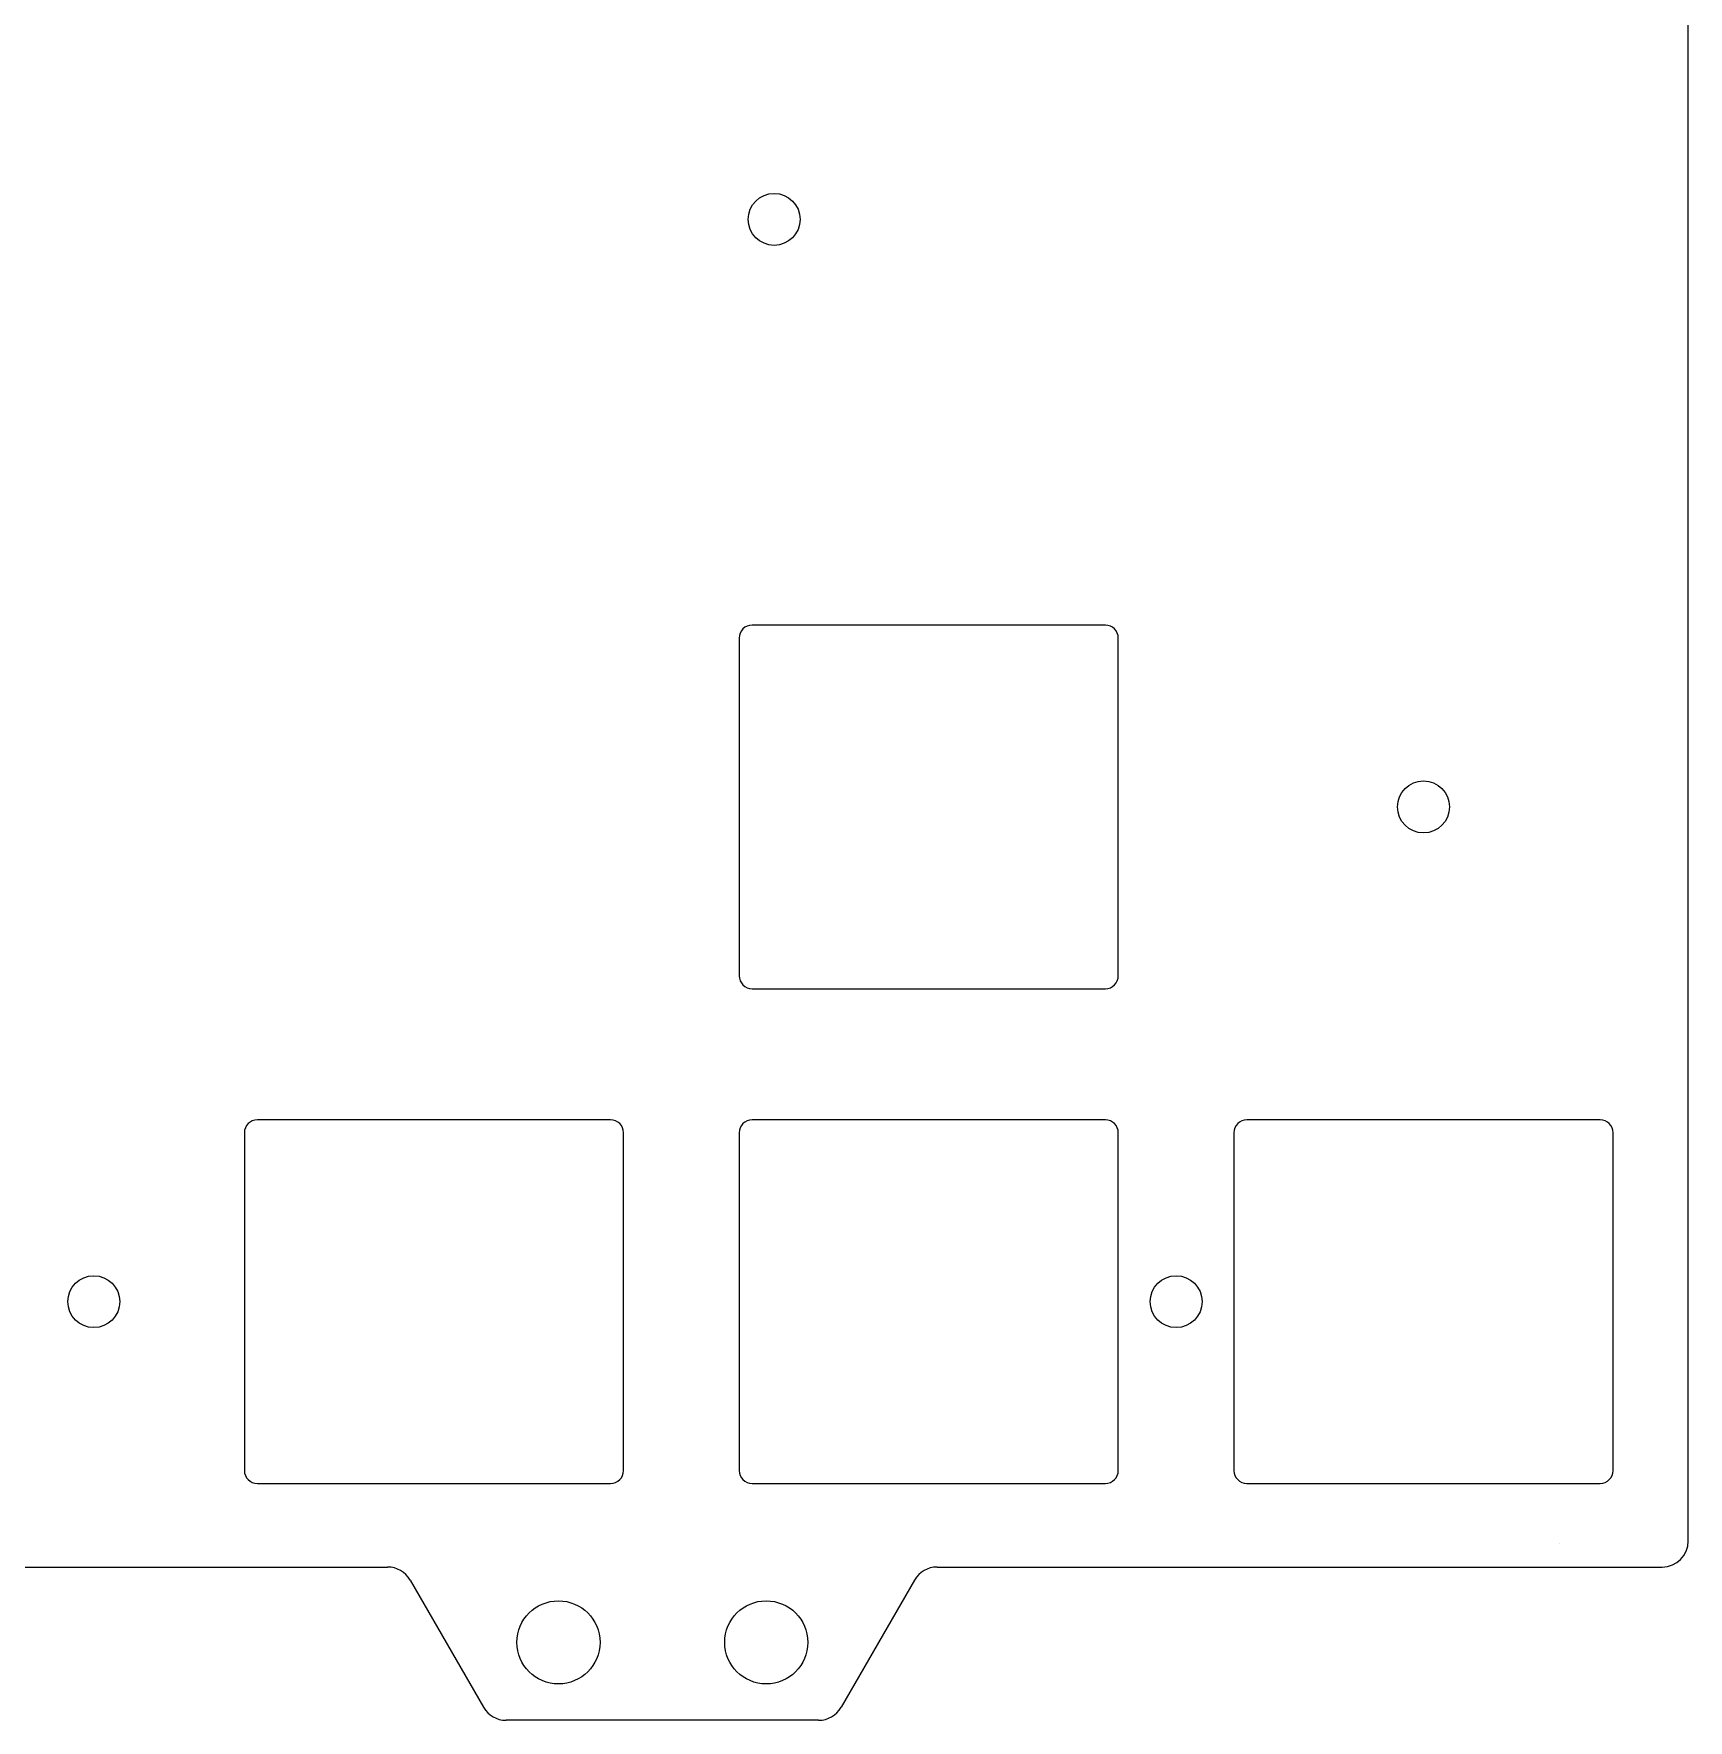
# Model space of a CAD drawing. Header units: millimetres. Extents: x -10 to 339, y -116 to 17.
# Drawn here: x 275.1 to 338.8, y -116.1 to -51.2 of the extents above; entities that cross this region are included whole.
import ezdxf

# ---------------------------------------------------------------- set-up
doc = ezdxf.new("R2010")
doc.units = ezdxf.units.MM
doc.layers.get('0').update_dxf_attribs({"linetype": 'CONTINUOUS'})
doc.layers.add('BLACK', color=7, linetype='CONTINUOUS')

msp = doc.modelspace()

# ---------------------------------------------------------------- linework, layer by layer
for p, q in [((338.80625, -109.231249), (338.80625, 9.968751)), ((249.883368, -110.231249), (288.728668, -110.231249)), ((309.883369, -110.231249), (337.80625, -110.231249)), ((289.594694, -110.731249), (292.42371, -115.631249)), ((309.017342, -110.731249), (306.188327, -115.631249)), ((305.322301, -116.131249), (293.289735, -116.131249))]:
    msp.add_line(p, q)
for centre in [(295.306018, -113.131249), (303.306018, -113.131249)]:
    msp.add_circle(centre, 1.6)
for centre, start, end in [((337.80625, -109.231249), 270, 0), ((288.728668, -111.231249), 30, 90), ((309.883369, -111.231249), 90, 150), ((293.289735, -115.131249), 210, 270), ((305.322301, -115.131249), 270, 330)]:
    msp.add_arc(centre, 1, start, end)
at = {"layer": 'BLACK', "linetype": 'Continuous'}
for p, q in [((316.3625, -73.9625), (302.7625, -73.9625)), ((302.2625, -74.4625), (302.2625, -87.4625)), ((316.8625, -87.4625), (316.8625, -74.4625)), ((302.7625, -87.9625), (316.3625, -87.9625)), ((297.3125, -93.0125), (283.7125, -93.0125)), ((316.3625, -93.0125), (302.7625, -93.0125)), ((335.4125, -93.0125), (321.8125, -93.0125)), ((283.2125, -93.5125), (283.2125, -106.5125)), ((297.8125, -106.5125), (297.8125, -93.5125)), ((302.2625, -93.5125), (302.2625, -106.5125)), ((316.8625, -106.5125), (316.8625, -93.5125)), ((321.3125, -93.5125), (321.3125, -106.5125)), ((335.9125, -106.5125), (335.9125, -93.5125)), ((283.7125, -107.0125), (297.3125, -107.0125)), ((302.7625, -107.0125), (316.3625, -107.0125)), ((321.8125, -107.0125), (335.4125, -107.0125)), ((333.8638, -109.311514), (333.8638, -109.31154))]:
    msp.add_line(p, q, dxfattribs=at)
at = {"layer": 'BLACK'}
for centre in [(303.609375, -58.340625), (328.6125, -80.9625), (277.415625, -100.0125), (319.0875, -100.0125)]:
    msp.add_circle(centre, 1, dxfattribs=at)
for centre, start, end in [((302.7625, -74.4625), 90, 180), ((316.3625, -74.4625), 0, 90), ((302.7625, -87.4625), 180, 270), ((316.3625, -87.4625), 270, 0), ((283.7125, -93.5125), 90, 180), ((297.3125, -93.5125), 0, 90), ((302.7625, -93.5125), 90, 180), ((316.3625, -93.5125), 0, 90), ((321.8125, -93.5125), 90, 180), ((335.4125, -93.5125), 0, 90), ((283.7125, -106.5125), 180, 270), ((297.3125, -106.5125), 270, 0), ((302.7625, -106.5125), 180, 270), ((316.3625, -106.5125), 270, 0), ((321.8125, -106.5125), 180, 270), ((335.4125, -106.5125), 270, 0)]:
    msp.add_arc(centre, 0.5, start, end, dxfattribs=at)

doc.saveas('drawing.dxf')
